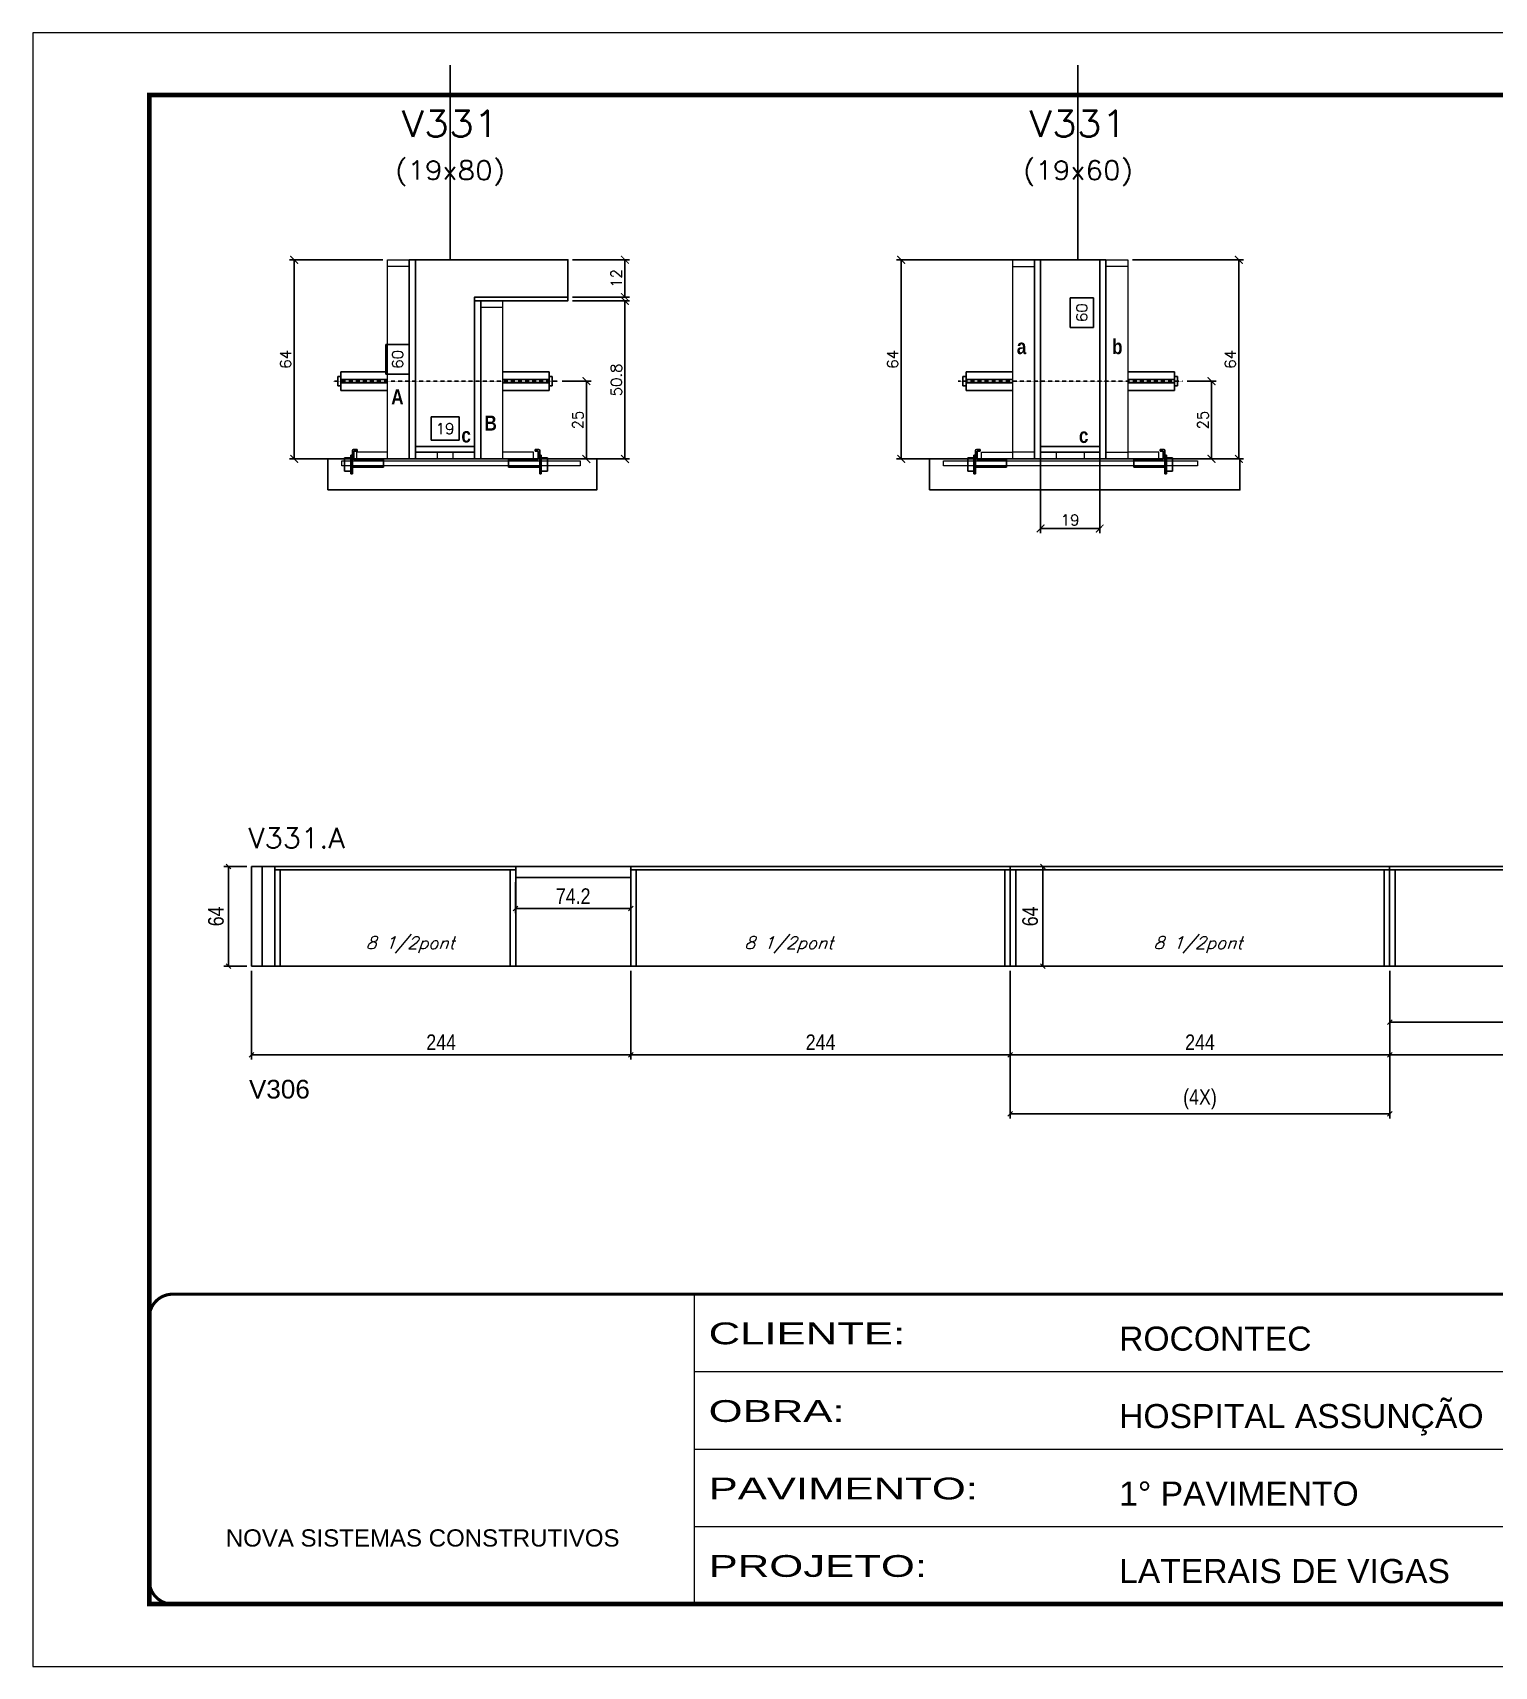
# Model space of a CAD drawing. Extents: x 137137 to 143418, y 10464 to 34486.
# Drawn here: x 141892 to 142832, y 19653 to 20703 of the extents above; entities that cross this region are included whole.
import ezdxf
from ezdxf.enums import TextEntityAlignment as Align

# ---------------------------------------------------------------- set-up
doc = ezdxf.new("R2010")
doc.units = 0
for name, pattern in [('CONTINUO', [0]), ('DASHED', [0.75, 0.5, -0.25]), ('HIDDEN', [0.375, 0.25, -0.125])]:
    doc.linetypes.add(name, pattern=pattern)
for name, color, linetype in [('5', 5, 'Continuous'), ('barrote', 251, 'Continuous'), ('COTA', 241, 'Continuous'), ('Cota Seção (2x)', 4, 'Continuous'), ('detalhes', 4, 'Continuous'), ('Painéis', 200, 'Continuous'), ('presilha', 1, 'Continuous'), ('SARR_2.2x7', 40, 'Continuous'), ('SARR_3.5x7', 81, 'Continuous'), ('TENSOR', 3, 'Continuous'), ('texto', 7, 'Continuous'), ('Texto de Titulo', 7, 'Continuous'), ('Texto Qtd Sarr', 242, 'Continuous')]:
    doc.layers.add(name, color=color, linetype=linetype)
for name, color, linetype, lineweight in [('CONCRETO', 251, 'Continuous', 25), ('Folhas', 255, 'Continuous', 9), ('Madeira', 126, 'Continuous', 18), ('SARRAFO DE PRESSAO', 251, 'DASHED', 9), ('SCO-___-LAJ', 2, 'Continuous', 0), ('Texto Seção', 7, 'Continuous', 15)]:
    doc.layers.add(name, color=color, linetype=linetype, lineweight=lineweight)
doc.styles.add('ARIAL', font='arial.ttf')
doc.styles.add('COTA TECNICA', font='techl___.ttf', dxfattribs={"height": 10})
doc.styles.add('REGUA-120', font='ROMANS.shx', dxfattribs={"height": 15})
doc.styles.add('Romans', font='romans.shx')
doc.styles.get("Standard").update_dxf_attribs({"font": 'arial.ttf'})
doc.styles.add('TECNICA', font='techb___.ttf', dxfattribs={"height": 10})
doc.styles.add('Tecnologia', font='')
doc.styles.get('Tecnologia').set_extended_font_data('Forgotten Futurist')
doc.dimstyles.new('Cota Seção (2x)', dxfattribs={"dimtxt": 7, "dimasz": 5, "dimexe": 3, "dimexo": 3, "dimgap": 2, "dimtad": 3, "dimdec": 1, "dimlfac": 0.5, "dimzin": 12, "dimdsep": 46, "dimtxsty": 'Romans', "dimblk": 'ARCHTICK', "dimcen": 0, "dimclrd": 4, "dimclre": 4, "dimclrt": 1, "dimadec": 1, "dimazin": 3, "dimtfac": 1, "dimtdec": 1, "dimtmove": 0, "dimatfit": 3, "dimldrblk": 'OBLIQUE', "dimfxl": 1, "dimtolj": 1, "dimtzin": 12, "dimarcsym": 0})
doc.dimstyles.new('Cota Seção interna', dxfattribs={"dimtxt": 7, "dimasz": 6, "dimexe": 0.18, "dimexo": 2, "dimgap": -4, "dimtad": 3, "dimdec": 1, "dimlfac": 0.5, "dimzin": 12, "dimdsep": 46, "dimtxsty": 'Romans', "dimblk": 'ARCHTICK', "dimcen": 0.09, "dimse1": 1, "dimse2": 1, "dimsd1": 1, "dimsd2": 1, "dimclrd": 180, "dimclre": 5, "dimclrt": 1, "dimadec": 0, "dimazin": 3, "dimtfac": 1, "dimtdec": 1, "dimtofl": 0, "dimtmove": 0, "dimatfit": 3, "dimldrblk": 'ARCHTICK', "dimfxl": 1, "dimtolj": 1, "dimtzin": 0, "dimarcsym": 0})
doc.dimstyles.new('PAINEL', dxfattribs={"dimtxt": 10, "dimasz": 3, "dimexe": 3, "dimexo": 3, "dimgap": 3, "dimtad": 1, "dimdec": 1, "dimzin": 12, "dimdsep": 46, "dimtxsty": 'COTA TECNICA', "dimblk1": 'OBLIQUE', "dimblk2": 'OBLIQUE', "dimsah": 1, "dimcen": 0.9, "dimclrd": 4, "dimclre": 4, "dimclrt": 240, "dimadec": 1, "dimazin": 3, "dimtfac": 1, "dimtdec": 1, "dimtmove": 0, "dimatfit": 3, "dimfxl": 1, "dimtolj": 1, "dimtzin": 12, "dimarcsym": 0})

# ---------------------------------------------------------------- blocks, each defined once
blk = doc.blocks.new('9999999999')
at = {"color": 30, "linetype": 'CONTINUO'}
for p, q in [((98564.6, 34230.2), (98564.6, 34429.4)), ((98564.6, 34379.6), (99584, 34379.6)), ((98564.6, 34329.8), (99488, 34329.8)), ((98564.6, 34280), (99488, 34280))]:
    blk.add_line(p, q, dxfattribs=at)
at = {"color": 30, "linetype": 'CONTINUO', "const_width": 2}
blk.add_lwpolyline([(99584, 34230.2), (99584, 34414.4, 0.414214), (99569, 34429.4), (98229, 34429.4, 0.414214), (98214, 34414.4), (98214, 34245.2, 0.414214), (98229, 34230.2), (99584, 34230.2)], format="xyb", dxfattribs=at)
at = {"layer": 'Folhas'}
blk.add_lwpolyline([(98139, 34190.2), (99624, 34190.2), (99624, 35240.2), (98139, 35240.2)], close=True, dxfattribs=at)
at = {"layer": 'Folhas', "color": 30, "const_width": 3}
blk.add_lwpolyline([(98214, 34230.2), (99584, 34230.2), (99584, 35200.2), (98214, 35200.2)], close=True, dxfattribs=at)
at = {"color": 7, "linetype": 'Continuous', "ltscale": 5, "style": 'ARIAL'}
for s, height, p in [('ROCONTEC', 15.48, (98837.7, 34393.1)), ('HOSPITAL ASSUNÇÃO', 15.483, (98837.7, 34343.3)), ('1° PAVIMENTO', 15.483, (98837.7, 34293.5)), ('NOVA SISTEMAS CONSTRUTIVOS', 11.059, (98263.2, 34267.2)), ('LATERAIS DE VIGAS', 15.483, (98837.7, 34243.7))]:
    blk.add_text(s, height=height, dxfattribs=at).set_placement(p)
at = {"layer": 'Folhas', "color": 7, "style": 'Tecnologia', "width": 1.5}
for s, p in [('CLIENTE:', (98573.7, 34397.2)), ('OBRA:', (98573.7, 34347.3)), ('PAVIMENTO:', (98573.7, 34297.5)), ('PROJETO:', (98573.7, 34247.7))]:
    blk.add_text(s, height=14, dxfattribs=at).set_placement(p)
blk = doc.blocks.new('_Oblique')
at = {"color": 0, "linetype": 'ByBlock', "lineweight": -2}
blk.add_line((-0.5, -0.5), (0.5, 0.5), dxfattribs=at)
blk = doc.blocks.new('*D1481')
at = {"layer": 'COTA', "color": 4, "lineweight": -2, "ltscale": 25, "transparency": 16777216}
for p, q in [((142521, 20099.9), (142521, 20042.9)), ((142765, 20099.9), (142765, 20042.9)), ((142521, 20045.9), (142765, 20045.9))]:
    blk.add_line(p, q, dxfattribs=at)
at = {"layer": 'Defpoints', "color": 0, "ltscale": 25, "transparency": 16777216}
for p in [(142521, 20102.9), (142765, 20102.9), (142765, 20045.9)]:
    blk.add_point(p, dxfattribs=at)
at = {"layer": 'COTA', "color": 4, "lineweight": -2, "ltscale": 25, "transparency": 16777216, "xscale": 3, "yscale": 3, "zscale": 3, "rotation": 180}
blk.add_blockref('_Oblique', (142521, 20045.9), dxfattribs=at)
at = {"layer": 'COTA', "color": 4, "lineweight": -2, "ltscale": 25, "transparency": 16777216, "xscale": 3, "yscale": 3, "zscale": 3}
blk.add_blockref('_Oblique', (142765, 20045.9), dxfattribs=at)
at = {"layer": 'COTA', "color": 240, "ltscale": 25, "transparency": 16777216, "insert": (142643, 20054), "char_height": 10, "attachment_point": 5, "style": 'COTA TECNICA'}
blk.add_mtext('\\A1;244', dxfattribs=at)
blk = doc.blocks.new('*D1482')
at = {"layer": 'COTA', "color": 4, "lineweight": -2, "ltscale": 25, "transparency": 16777216}
for p, q in [((142521, 20099.9), (142521, 20005)), ((142765, 20099.9), (142765, 20005)), ((142521, 20008), (142765, 20008))]:
    blk.add_line(p, q, dxfattribs=at)
at = {"layer": 'Defpoints', "color": 0, "ltscale": 25, "transparency": 16777216}
for p in [(142521, 20102.9), (142765, 20102.9), (142765, 20008)]:
    blk.add_point(p, dxfattribs=at)
at = {"layer": 'COTA', "color": 4, "lineweight": -2, "ltscale": 25, "transparency": 16777216, "xscale": 3, "yscale": 3, "zscale": 3, "rotation": 180}
blk.add_blockref('_Oblique', (142521, 20008), dxfattribs=at)
at = {"layer": 'COTA', "color": 4, "lineweight": -2, "ltscale": 25, "transparency": 16777216, "xscale": 3, "yscale": 3, "zscale": 3}
blk.add_blockref('_Oblique', (142765, 20008), dxfattribs=at)
at = {"layer": 'COTA', "color": 240, "ltscale": 25, "transparency": 16777216, "insert": (142643, 20017.3), "char_height": 10, "attachment_point": 5, "style": 'COTA TECNICA'}
blk.add_mtext('\\A1;(4X)', dxfattribs=at)
blk = doc.blocks.new('*D1483')
at = {"layer": 'COTA', "color": 4, "lineweight": -2, "ltscale": 25, "transparency": 16777216}
for p, q in [((142033, 20099.9), (142033, 20042.9)), ((142277, 20099.9), (142277, 20042.9)), ((142033, 20045.9), (142277, 20045.9))]:
    blk.add_line(p, q, dxfattribs=at)
at = {"layer": 'Defpoints', "color": 0, "ltscale": 25, "transparency": 16777216}
for p in [(142033, 20102.9), (142277, 20102.9), (142277, 20045.9)]:
    blk.add_point(p, dxfattribs=at)
at = {"layer": 'COTA', "color": 4, "lineweight": -2, "ltscale": 25, "transparency": 16777216, "xscale": 3, "yscale": 3, "zscale": 3, "rotation": 180}
blk.add_blockref('_Oblique', (142033, 20045.9), dxfattribs=at)
at = {"layer": 'COTA', "color": 4, "lineweight": -2, "ltscale": 25, "transparency": 16777216, "xscale": 3, "yscale": 3, "zscale": 3}
blk.add_blockref('_Oblique', (142277, 20045.9), dxfattribs=at)
at = {"layer": 'COTA', "color": 240, "ltscale": 25, "transparency": 16777216, "insert": (142155, 20054), "char_height": 10, "attachment_point": 5, "style": 'COTA TECNICA'}
blk.add_mtext('\\A1;244', dxfattribs=at)
blk = doc.blocks.new('*D1484')
at = {"layer": 'COTA', "color": 4, "lineweight": -2, "ltscale": 25, "transparency": 16777216}
for p, q in [((142277, 20099.9), (142277, 20042.9)), ((142521, 20099.9), (142521, 20042.9)), ((142277, 20045.9), (142521, 20045.9))]:
    blk.add_line(p, q, dxfattribs=at)
at = {"layer": 'Defpoints', "color": 0, "ltscale": 25, "transparency": 16777216}
for p in [(142277, 20102.9), (142521, 20102.9), (142521, 20045.9)]:
    blk.add_point(p, dxfattribs=at)
at = {"layer": 'COTA', "color": 4, "lineweight": -2, "ltscale": 25, "transparency": 16777216, "xscale": 3, "yscale": 3, "zscale": 3, "rotation": 180}
blk.add_blockref('_Oblique', (142277, 20045.9), dxfattribs=at)
at = {"layer": 'COTA', "color": 4, "lineweight": -2, "ltscale": 25, "transparency": 16777216, "xscale": 3, "yscale": 3, "zscale": 3}
blk.add_blockref('_Oblique', (142521, 20045.9), dxfattribs=at)
at = {"layer": 'COTA', "color": 240, "ltscale": 25, "transparency": 16777216, "insert": (142399, 20054), "char_height": 10, "attachment_point": 5, "style": 'COTA TECNICA'}
blk.add_mtext('\\A1;244', dxfattribs=at)
blk = doc.blocks.new('*D1485')
at = {"layer": 'COTA', "color": 4, "lineweight": -2, "ltscale": 25, "transparency": 16777216}
for p, q in [((142765, 20099.9), (142765, 20042.9)), ((143004, 20099.9), (143004, 20042.9)), ((142765, 20045.9), (143004, 20045.9))]:
    blk.add_line(p, q, dxfattribs=at)
at = {"layer": 'Defpoints', "color": 0, "ltscale": 25, "transparency": 16777216}
for p in [(142765, 20102.9), (143004, 20102.9), (143004, 20045.9)]:
    blk.add_point(p, dxfattribs=at)
at = {"layer": 'COTA', "color": 4, "lineweight": -2, "ltscale": 25, "transparency": 16777216, "xscale": 3, "yscale": 3, "zscale": 3, "rotation": 180}
blk.add_blockref('_Oblique', (142765, 20045.9), dxfattribs=at)
at = {"layer": 'COTA', "color": 4, "lineweight": -2, "ltscale": 25, "transparency": 16777216, "xscale": 3, "yscale": 3, "zscale": 3}
blk.add_blockref('_Oblique', (143004, 20045.9), dxfattribs=at)
at = {"layer": 'COTA', "color": 240, "ltscale": 25, "transparency": 16777216, "insert": (142884.5, 20054.1), "char_height": 10, "attachment_point": 5, "style": 'COTA TECNICA'}
blk.add_mtext('\\A1;239', dxfattribs=at)
blk = doc.blocks.new('*D1487')
at = {"layer": 'COTA', "color": 4, "lineweight": -2, "ltscale": 25, "transparency": 16777216}
for p, q in [((142765, 20099.9), (142765, 20063.8)), ((143004, 20099.9), (143004, 20063.8)), ((143004, 20066.8), (142765, 20066.8))]:
    blk.add_line(p, q, dxfattribs=at)
at = {"layer": 'Defpoints', "color": 0, "ltscale": 25, "transparency": 16777216}
for p in [(142765, 20102.9), (143004, 20102.9), (142765, 20066.8)]:
    blk.add_point(p, dxfattribs=at)
at = {"layer": 'COTA', "color": 4, "lineweight": -2, "ltscale": 25, "transparency": 16777216, "xscale": 3, "yscale": 3, "zscale": 3, "rotation": 180}
blk.add_blockref('_Oblique', (142765, 20066.8), dxfattribs=at)
at = {"layer": 'COTA', "color": 4, "lineweight": -2, "ltscale": 25, "transparency": 16777216, "xscale": 3, "yscale": 3, "zscale": 3}
blk.add_blockref('_Oblique', (143004, 20066.8), dxfattribs=at)
at = {"layer": 'COTA', "color": 240, "ltscale": 25, "transparency": 16777216, "insert": (142884.5, 20075), "char_height": 10, "attachment_point": 5, "style": 'COTA TECNICA'}
blk.add_mtext('\\A1;239', dxfattribs=at)
blk = doc.blocks.new('*D1489')
at = {"layer": 'COTA', "color": 4, "lineweight": -2, "ltscale": 25, "transparency": 16777216}
for p, q in [((142202.8, 20156.9), (142202.8, 20136.9)), ((142277, 20156.9), (142277, 20136.9)), ((142277, 20139.9), (142202.8, 20139.9))]:
    blk.add_line(p, q, dxfattribs=at)
at = {"layer": 'Defpoints', "color": 0, "ltscale": 25, "transparency": 16777216}
for p in [(142202.8, 20159.9), (142277, 20159.9), (142202.8, 20139.9)]:
    blk.add_point(p, dxfattribs=at)
at = {"layer": 'COTA', "color": 4, "lineweight": -2, "ltscale": 25, "transparency": 16777216, "xscale": 3, "yscale": 3, "zscale": 3, "rotation": 180}
blk.add_blockref('_Oblique', (142202.8, 20139.9), dxfattribs=at)
at = {"layer": 'COTA', "color": 4, "lineweight": -2, "ltscale": 25, "transparency": 16777216, "xscale": 3, "yscale": 3, "zscale": 3}
blk.add_blockref('_Oblique', (142277, 20139.9), dxfattribs=at)
at = {"layer": 'COTA', "color": 240, "ltscale": 25, "transparency": 16777216, "insert": (142239.9, 20147.9), "char_height": 10, "attachment_point": 5, "style": 'COTA TECNICA'}
blk.add_mtext('\\A1;74.2', dxfattribs=at)
blk = doc.blocks.new('*D1492')
at = {"layer": 'COTA', "color": 4, "lineweight": -2, "ltscale": 25, "transparency": 16777216}
for p, q in [((142524, 20166.9), (142544.9, 20166.9)), ((142541.9, 20166.9), (142541.9, 20102.9)), ((142524, 20102.9), (142544.9, 20102.9))]:
    blk.add_line(p, q, dxfattribs=at)
at = {"layer": 'Defpoints', "color": 0, "ltscale": 25, "transparency": 16777216}
for p in [(142521, 20166.9), (142521, 20102.9), (142541.9, 20102.9)]:
    blk.add_point(p, dxfattribs=at)
at = {"layer": 'COTA', "color": 4, "lineweight": -2, "ltscale": 25, "transparency": 16777216, "xscale": 3, "yscale": 3, "zscale": 3}
for p, rotation in [((142541.9, 20166.9), 90), ((142541.9, 20102.9), 270)]:
    blk.add_blockref('_Oblique', p, dxfattribs=dict(at, rotation=rotation))
at = {"layer": 'COTA', "color": 240, "ltscale": 25, "transparency": 16777216, "insert": (142533.8, 20134.9), "char_height": 10, "attachment_point": 5, "rotation": 90, "style": 'COTA TECNICA'}
blk.add_mtext('\\A1;64', dxfattribs=at)
blk = doc.blocks.new('titulo1')
at = {"layer": 'Defpoints', "color": 252, "linetype": 'HIDDEN', "ltscale": 2}
blk.add_line((0, 0), (0, 125), dxfattribs=at)
at = {"layer": 'Defpoints', "style": 'Romans', "oblique": 15}
blk.add_attdef('FOLHA', text='', height=10, dxfattribs=at).set_placement((0, 15.6), align=Align.MIDDLE_CENTER)
at = {"layer": 'Texto Qtd Sarr', "color": 3, "style": 'Romans', "oblique": 15}
for tag, height, p in [('TITULO', 17, (0, 71.4)), ('SEÇÃO', 12, (0, 41.5))]:
    blk.add_attdef(tag, text='', height=height, dxfattribs=at).set_placement(p, align=Align.MIDDLE_CENTER)
blk = doc.blocks.new('_ArchTick')
at = {"color": 0, "linetype": 'ByBlock', "const_width": 0.15}
blk.add_lwpolyline([(-0.5, -0.5), (0.5, 0.5)], dxfattribs=at)
blk = doc.blocks.new('*D1464')
at = {"layer": 'COTA', "color": 4, "lineweight": -2, "transparency": 16777216}
for p, q in [((142239.5, 20530.5), (142276.2, 20530.5)), ((142273.2, 20428.9), (142273.2, 20530.5)), ((142221.9, 20428.9), (142276.2, 20428.9))]:
    blk.add_line(p, q, dxfattribs=at)
at = {"layer": 'Defpoints', "color": 0, "transparency": 16777216}
for p in [(142236.5, 20530.5), (142273.2, 20530.5), (142218.9, 20428.9)]:
    blk.add_point(p, dxfattribs=at)
at = {"layer": 'COTA', "color": 4, "lineweight": -2, "transparency": 16777216, "xscale": 5, "yscale": 5, "zscale": 5}
for p, rotation in [((142273.2, 20530.5), 90), ((142273.2, 20428.9), 270)]:
    blk.add_blockref('_ArchTick', p, dxfattribs=dict(at, rotation=rotation))
at = {"layer": 'COTA', "color": 1, "transparency": 16777216, "insert": (142267.7, 20479.7), "char_height": 7, "attachment_point": 5, "rotation": 90, "style": 'Romans'}
blk.add_mtext('\\A1;50.8', dxfattribs=at)
blk = doc.blocks.new('*D1465')
at = {"layer": 'COTA', "color": 4, "lineweight": -2, "transparency": 16777216}
for p, q in [((142239.5, 20556.9), (142276.2, 20556.9)), ((142273.2, 20532.9), (142273.2, 20556.9)), ((142239.5, 20532.9), (142276.2, 20532.9))]:
    blk.add_line(p, q, dxfattribs=at)
at = {"layer": 'Defpoints', "color": 0, "transparency": 16777216}
for p in [(142236.5, 20556.9), (142273.2, 20556.9), (142236.5, 20532.9)]:
    blk.add_point(p, dxfattribs=at)
at = {"layer": 'COTA', "color": 4, "lineweight": -2, "transparency": 16777216, "xscale": 5, "yscale": 5, "zscale": 5}
for p, rotation in [((142273.2, 20556.9), 90), ((142273.2, 20532.9), 270)]:
    blk.add_blockref('_ArchTick', p, dxfattribs=dict(at, rotation=rotation))
at = {"layer": 'COTA', "color": 1, "transparency": 16777216, "insert": (142267.7, 20544.9), "char_height": 7, "attachment_point": 5, "rotation": 90, "style": 'Romans'}
blk.add_mtext('\\A1;12', dxfattribs=at)
blk = doc.blocks.new('*D1466')
at = {"layer": 'Cota Seção (2x)', "color": 180, "lineweight": -2, "transparency": 16777216}
for p, q in [((142134.5, 20502.4), (142119.5, 20502.4)), ((142119.5, 20502.4), (142119.5, 20483.4)), ((142134.5, 20483.4), (142134.5, 20502.4)), ((142119.5, 20483.4), (142134.5, 20483.4))]:
    blk.add_line(p, q, dxfattribs=at)
at = {"layer": 'Defpoints', "color": 0, "transparency": 16777216}
for p in [(142138.5, 20556.9), (142176.5, 20556.9), (142176.5, 20436.9)]:
    blk.add_point(p, dxfattribs=at)
at = {"layer": 'Cota Seção (2x)', "color": 1, "transparency": 16777216, "insert": (142127, 20492.9), "char_height": 7, "attachment_point": 5, "rotation": 90, "style": 'Romans'}
blk.add_mtext('\\A1;60', dxfattribs=at)
blk = doc.blocks.new('PRESILHA METÁLICA 1')
at = {"layer": 'presilha'}
for p, q in [((7.5, 10.6), (7.5, 19.9)), ((12, 21), (8.6, 21)), ((9, 11.6), (9, 18.9)), ((12, 19.5), (9.6, 19.5)), ((12, 21), (12, 19.5)), ((0, 13), (6, 13)), ((0, 13), (0, 0)), ((6, 0), (0, 0)), ((6, 15.5), (7.5, 15.5)), ((6, -2.5), (6, 15.5)), ((6, 13), (6, 0)), ((7.5, 15.5), (7.5, -2.5)), ((37.5, 4.1), (7.5, 4.1)), ((37.5, 11), (9.6, 11)), ((37.5, 11), (37.5, 4.1)), ((7.5, -2.5), (6, -2.5))]:
    blk.add_line(p, q, dxfattribs=at)
for centre, radius, start, end in [((8.6, 19.9), 1.14, 90, 180), ((9.6, 18.9), 0.57, 90, 180), ((9.6, 11.6), 0.57, 180, 270)]:
    blk.add_arc(centre, radius, start, end, dxfattribs=at)
blk = doc.blocks.new('*D1467')
at = {"layer": 'Cota Seção (2x)', "color": 180, "lineweight": -2, "transparency": 16777216}
for p, q in [((142166.5, 20455.9), (142148.5, 20455.9)), ((142148.5, 20455.9), (142148.5, 20440.9)), ((142166.5, 20440.9), (142166.5, 20455.9)), ((142148.5, 20440.9), (142166.5, 20440.9))]:
    blk.add_line(p, q, dxfattribs=at)
at = {"layer": 'Defpoints', "color": 0, "transparency": 16777216}
for p in [(142176.5, 20436.9), (142138.5, 20428.9), (142176.5, 20428.9)]:
    blk.add_point(p, dxfattribs=at)
at = {"layer": 'Cota Seção (2x)', "color": 1, "transparency": 16777216, "insert": (142157.5, 20448.4), "char_height": 7, "attachment_point": 5, "style": 'Romans'}
blk.add_mtext('\\A1;19', dxfattribs=at)
blk = doc.blocks.new('*D1468')
at = {"layer": 'COTA', "color": 4, "lineweight": -2, "transparency": 16777216}
for p, q in [((142117.5, 20556.9), (142057.5, 20556.9)), ((142060.5, 20556.9), (142060.5, 20428.9)), ((142117.5, 20428.9), (142057.5, 20428.9))]:
    blk.add_line(p, q, dxfattribs=at)
at = {"layer": 'Defpoints', "color": 0, "transparency": 16777216}
for p in [(142120.5, 20556.9), (142060.5, 20428.9), (142120.5, 20428.9)]:
    blk.add_point(p, dxfattribs=at)
at = {"layer": 'COTA', "color": 4, "lineweight": -2, "transparency": 16777216, "xscale": 5, "yscale": 5, "zscale": 5}
for p, rotation in [((142060.5, 20556.9), 90), ((142060.5, 20428.9), 270)]:
    blk.add_blockref('_ArchTick', p, dxfattribs=dict(at, rotation=rotation))
at = {"layer": 'COTA', "color": 1, "transparency": 16777216, "insert": (142055, 20492.9), "char_height": 7, "attachment_point": 5, "rotation": 90, "style": 'Romans'}
blk.add_mtext('\\A1;64', dxfattribs=at)
blk = doc.blocks.new('*D1469')
at = {"layer": 'COTA', "color": 4, "lineweight": -2, "transparency": 16777216}
for p, q in [((142232.8, 20478.9), (142251.4, 20478.9)), ((142248.4, 20478.9), (142248.4, 20428.9)), ((142232.8, 20428.9), (142251.4, 20428.9))]:
    blk.add_line(p, q, dxfattribs=at)
at = {"layer": 'Defpoints', "color": 0, "transparency": 16777216}
for p in [(142229.8, 20478.9), (142229.8, 20428.9), (142248.4, 20428.9)]:
    blk.add_point(p, dxfattribs=at)
at = {"layer": 'COTA', "color": 4, "lineweight": -2, "transparency": 16777216, "xscale": 5, "yscale": 5, "zscale": 5}
for p, rotation in [((142248.4, 20478.9), 90), ((142248.4, 20428.9), 270)]:
    blk.add_blockref('_ArchTick', p, dxfattribs=dict(at, rotation=rotation))
at = {"layer": 'COTA', "color": 1, "transparency": 16777216, "insert": (142242.9, 20453.9), "char_height": 7, "attachment_point": 5, "rotation": 90, "style": 'Romans'}
blk.add_mtext('\\A1;25', dxfattribs=at)
blk = doc.blocks.new('*D1470')
at = {"layer": 'COTA', "color": 4, "lineweight": -2, "transparency": 16777216}
for p, q in [((142537.5, 20556.9), (142447.9, 20556.9)), ((142450.9, 20428.9), (142450.9, 20556.9)), ((142499.5, 20428.9), (142447.9, 20428.9))]:
    blk.add_line(p, q, dxfattribs=at)
at = {"layer": 'Defpoints', "color": 0, "transparency": 16777216}
for p in [(142450.9, 20556.9), (142540.5, 20556.9), (142502.5, 20428.9)]:
    blk.add_point(p, dxfattribs=at)
at = {"layer": 'COTA', "color": 4, "lineweight": -2, "transparency": 16777216, "xscale": 5, "yscale": 5, "zscale": 5}
for p, rotation in [((142450.9, 20556.9), 90), ((142450.9, 20428.9), 270)]:
    blk.add_blockref('_ArchTick', p, dxfattribs=dict(at, rotation=rotation))
at = {"layer": 'COTA', "color": 1, "transparency": 16777216, "insert": (142445.4, 20492.9), "char_height": 7, "attachment_point": 5, "rotation": 90, "style": 'Romans'}
blk.add_mtext('\\A1;64', dxfattribs=at)
blk = doc.blocks.new('*D1471')
at = {"layer": 'COTA', "color": 4, "lineweight": -2, "transparency": 16777216}
for p, q in [((142599.5, 20556.9), (142671, 20556.9)), ((142668, 20428.9), (142668, 20556.9)), ((142619.5, 20428.9), (142671, 20428.9))]:
    blk.add_line(p, q, dxfattribs=at)
at = {"layer": 'Defpoints', "color": 0, "transparency": 16777216}
for p in [(142596.5, 20556.9), (142668, 20556.9), (142616.5, 20428.9)]:
    blk.add_point(p, dxfattribs=at)
at = {"layer": 'COTA', "color": 4, "lineweight": -2, "transparency": 16777216, "xscale": 5, "yscale": 5, "zscale": 5}
for p, rotation in [((142668, 20556.9), 90), ((142668, 20428.9), 270)]:
    blk.add_blockref('_ArchTick', p, dxfattribs=dict(at, rotation=rotation))
at = {"layer": 'COTA', "color": 1, "transparency": 16777216, "insert": (142662.5, 20492.9), "char_height": 7, "attachment_point": 5, "rotation": 90, "style": 'Romans'}
blk.add_mtext('\\A1;64', dxfattribs=at)
blk = doc.blocks.new('*D1472')
at = {"layer": 'Cota Seção (2x)', "color": 180, "lineweight": -2, "transparency": 16777216}
for p, q in [((142574.5, 20532.4), (142559.5, 20532.4)), ((142559.5, 20532.4), (142559.5, 20513.4)), ((142574.5, 20513.4), (142574.5, 20532.4)), ((142559.5, 20513.4), (142574.5, 20513.4))]:
    blk.add_line(p, q, dxfattribs=at)
at = {"layer": 'Defpoints', "color": 0, "transparency": 16777216}
for p in [(142578.5, 20556.9), (142578.5, 20556.9), (142578.5, 20436.9)]:
    blk.add_point(p, dxfattribs=at)
at = {"layer": 'Cota Seção (2x)', "color": 1, "transparency": 16777216, "insert": (142567, 20522.9), "char_height": 7, "attachment_point": 5, "rotation": 90, "style": 'Romans'}
blk.add_mtext('\\A1;60', dxfattribs=at)
blk = doc.blocks.new('*D1473')
at = {"layer": 'COTA', "color": 4, "lineweight": -2, "transparency": 16777216}
for p, q in [((142540.5, 20430.3), (142540.5, 20381.2)), ((142578.5, 20430.3), (142578.5, 20381.2)), ((142540.5, 20384.2), (142578.5, 20384.2))]:
    blk.add_line(p, q, dxfattribs=at)
at = {"layer": 'Defpoints', "color": 0, "transparency": 16777216}
for p in [(142540.5, 20433.3), (142578.5, 20433.3), (142578.5, 20384.2)]:
    blk.add_point(p, dxfattribs=at)
at = {"layer": 'COTA', "color": 4, "lineweight": -2, "transparency": 16777216, "xscale": 5, "yscale": 5, "zscale": 5, "rotation": 180}
blk.add_blockref('_ArchTick', (142540.5, 20384.2), dxfattribs=at)
at = {"layer": 'COTA', "color": 4, "lineweight": -2, "transparency": 16777216, "xscale": 5, "yscale": 5, "zscale": 5}
blk.add_blockref('_ArchTick', (142578.5, 20384.2), dxfattribs=at)
at = {"layer": 'COTA', "color": 1, "transparency": 16777216, "insert": (142559.5, 20389.7), "char_height": 7, "attachment_point": 5, "style": 'Romans'}
blk.add_mtext('\\A1;19', dxfattribs=at)
blk = doc.blocks.new('*D1480')
at = {"layer": 'COTA', "color": 4, "lineweight": -2, "transparency": 16777216}
for p, q in [((142634.8, 20478.9), (142653.4, 20478.9)), ((142650.4, 20478.9), (142650.4, 20428.9)), ((142634.8, 20428.9), (142653.4, 20428.9))]:
    blk.add_line(p, q, dxfattribs=at)
at = {"layer": 'Defpoints', "color": 0, "transparency": 16777216}
for p in [(142631.8, 20478.9), (142631.8, 20428.9), (142650.4, 20428.9)]:
    blk.add_point(p, dxfattribs=at)
at = {"layer": 'COTA', "color": 4, "lineweight": -2, "transparency": 16777216, "xscale": 5, "yscale": 5, "zscale": 5}
for p, rotation in [((142650.4, 20478.9), 90), ((142650.4, 20428.9), 270)]:
    blk.add_blockref('_ArchTick', p, dxfattribs=dict(at, rotation=rotation))
at = {"layer": 'COTA', "color": 1, "transparency": 16777216, "insert": (142644.9, 20453.9), "char_height": 7, "attachment_point": 5, "rotation": 90, "style": 'Romans'}
blk.add_mtext('\\A1;25', dxfattribs=at)
blk = doc.blocks.new('*D2043')
at = {"layer": 'COTA', "color": 4, "lineweight": -2, "ltscale": 25, "transparency": 16777216}
for p, q in [((142030, 20166.9), (142015.3, 20166.9)), ((142018.3, 20166.9), (142018.3, 20102.9)), ((142030, 20102.9), (142015.3, 20102.9))]:
    blk.add_line(p, q, dxfattribs=at)
at = {"layer": 'Defpoints', "color": 0, "ltscale": 25, "transparency": 16777216}
for p in [(142033, 20166.9), (142018.3, 20102.9), (142033, 20102.9)]:
    blk.add_point(p, dxfattribs=at)
at = {"layer": 'COTA', "color": 4, "lineweight": -2, "ltscale": 25, "transparency": 16777216, "xscale": 3, "yscale": 3, "zscale": 3}
for p, rotation in [((142018.3, 20166.9), 90), ((142018.3, 20102.9), 270)]:
    blk.add_blockref('_Oblique', p, dxfattribs=dict(at, rotation=rotation))
at = {"layer": 'COTA', "color": 240, "ltscale": 25, "transparency": 16777216, "insert": (142010.2, 20134.9), "char_height": 10, "attachment_point": 5, "rotation": 90, "style": 'COTA TECNICA'}
blk.add_mtext('\\A1;64', dxfattribs=at)

msp = doc.modelspace()

# ---------------------------------------------------------------- linework, layer by layer
at = {"ltscale": 3}
for p, q in [((142088.49, 20481.91), (142088.49, 20475.91)), ((142090.49, 20481.91), (142088.49, 20481.91)), ((142090.49, 20475.91), (142088.49, 20475.91)), ((142090.49, 20484.91), (142090.49, 20472.91)), ((142090.49, 20484.91), (142120.49, 20484.91)), ((142120.49, 20479.91), (142090.49, 20479.91)), ((142120.49, 20477.91), (142090.49, 20477.91)), ((142224.49, 20484.91), (142194.49, 20484.91)), ((142194.49, 20479.91), (142224.49, 20479.91)), ((142194.49, 20477.91), (142224.49, 20477.91)), ((142224.49, 20484.91), (142224.49, 20472.91)), ((142226.49, 20481.91), (142224.49, 20481.91)), ((142224.49, 20475.91), (142226.49, 20475.91)), ((142226.49, 20481.91), (142226.49, 20475.91)), ((142490.53, 20481.91), (142490.53, 20475.91)), ((142492.53, 20481.91), (142490.53, 20481.91)), ((142492.53, 20475.91), (142490.53, 20475.91)), ((142492.53, 20484.91), (142492.53, 20472.91)), ((142492.53, 20484.91), (142522.53, 20484.91)), ((142522.53, 20479.91), (142492.53, 20479.91)), ((142522.53, 20477.91), (142492.53, 20477.91)), ((142626.53, 20484.91), (142596.53, 20484.91)), ((142596.53, 20479.91), (142626.53, 20479.91)), ((142596.53, 20477.91), (142626.53, 20477.91)), ((142626.53, 20484.91), (142626.53, 20472.91)), ((142628.53, 20481.91), (142626.53, 20481.91)), ((142626.53, 20475.91), (142628.53, 20475.91)), ((142628.53, 20481.91), (142628.53, 20475.91)), ((142090.49, 20472.91), (142120.49, 20472.91)), ((142224.49, 20472.91), (142194.49, 20472.91)), ((142492.53, 20472.91), (142522.53, 20472.91)), ((142626.53, 20472.91), (142596.53, 20472.91))]:
    msp.add_line(p, q, dxfattribs=at)
at = {"layer": 'barrote'}
for points in [[(142082.13, 20408.94), (142255.1, 20408.94), (142255.1, 20428.94), (142082.13, 20428.94)], [(142469.07, 20408.94), (142668.66, 20408.94), (142668.66, 20428.94), (142469.07, 20428.94)]]:
    msp.add_lwpolyline(points, close=True, dxfattribs=at)
at = {"layer": 'CONCRETO'}
for points in [[(142176.49, 20532.94), (142236.49, 20532.94), (142236.49, 20556.94), (142176.49, 20556.94), (142176.49, 20556.94), (142138.49, 20556.94), (142138.49, 20433.34), (142138.5, 20433.34), (142138.5, 20436.94), (142176.49, 20436.94)], [(142540.53, 20556.94), (142540.53, 20556.94), (142540.53, 20556.94), (142540.53, 20556.94), (142578.53, 20556.94), (142578.53, 20556.94), (142578.53, 20556.94), (142578.53, 20436.94), (142540.53, 20436.94), (142540.53, 20556.94)]]:
    msp.add_lwpolyline(points, close=True, dxfattribs=at)
at = {"layer": 'Madeira'}
for points in [[(142120.49, 20552.54), (142120.49, 20556.94), (142134.49, 20556.94), (142134.49, 20552.54)], [(142120.49, 20556.94), (142134.49, 20556.94), (142134.49, 20428.94), (142120.49, 20428.94)], [(142536.53, 20552.54), (142536.53, 20556.94), (142522.53, 20556.94), (142522.53, 20552.54)], [(142536.53, 20556.94), (142522.53, 20556.94), (142522.53, 20428.94), (142536.53, 20428.94)], [(142582.52, 20552.54), (142582.52, 20556.94), (142596.52, 20556.94), (142596.52, 20552.54)], [(142582.52, 20556.94), (142596.52, 20556.94), (142596.53, 20428.94), (142582.53, 20428.94)], [(142180.49, 20526.14), (142180.49, 20530.54), (142194.49, 20530.54), (142194.49, 20526.14)], [(142180.49, 20530.54), (142194.49, 20530.54), (142194.49, 20428.94), (142180.49, 20428.94)], [(142120.49, 20428.94), (142120.49, 20433.34), (142100.49, 20433.34), (142100.49, 20428.94)], [(142138.5, 20428.94), (142138.5, 20433.34), (142152.5, 20433.34), (142152.5, 20428.94)], [(142176.49, 20428.94), (142176.49, 20433.34), (142162.49, 20433.34), (142162.49, 20428.94)], [(142214.49, 20428.94), (142214.49, 20433.34), (142194.49, 20433.34), (142194.49, 20428.94)], [(142502.53, 20428.94), (142502.53, 20433.34), (142522.53, 20433.34), (142522.53, 20428.94)], [(142536.53, 20428.94), (142536.53, 20433.34), (142522.53, 20433.34), (142522.53, 20428.94)], [(142540.53, 20428.94), (142540.53, 20433.34), (142550.53, 20433.34), (142550.53, 20428.94)], [(142578.53, 20428.94), (142578.53, 20433.34), (142568.53, 20433.34), (142568.53, 20428.94)], [(142582.53, 20428.94), (142582.53, 20433.34), (142596.53, 20433.34), (142596.53, 20428.94)], [(142616.53, 20428.94), (142616.53, 20433.34), (142596.53, 20433.34), (142596.53, 20428.94)]]:
    msp.add_lwpolyline(points, close=True, dxfattribs=at)
at = {"layer": 'Painéis', "linetype": 'ByBlock'}
for p, q in [((142928.98, 20166.91), (142032.98, 20166.91)), ((142032.98, 20102.91), (142032.98, 20166.91)), ((142276.98, 20102.91), (142276.98, 20166.91)), ((142520.98, 20102.91), (142520.98, 20166.91)), ((142764.98, 20102.91), (142764.98, 20166.91)), ((142764.98, 20102.91), (142764.98, 20166.91)), ((142928.98, 20102.91), (142032.98, 20102.91))]:
    msp.add_line(p, q, dxfattribs=at)
at = {"layer": 'Painéis'}
for points in [[(142138.49, 20556.94), (142134.49, 20556.94), (142134.49, 20428.94), (142138.49, 20428.94)], [(142536.53, 20556.94), (142540.53, 20556.94), (142540.53, 20428.94), (142536.53, 20428.94)], [(142582.52, 20556.94), (142578.52, 20556.94), (142578.53, 20428.94), (142582.53, 20428.94)], [(142176.49, 20530.54), (142176.49, 20532.94), (142236.49, 20532.94), (142236.49, 20530.54)], [(142180.49, 20530.54), (142176.49, 20530.54), (142176.49, 20428.94), (142180.49, 20428.94)], [(142138.5, 20433.34), (142138.5, 20436.94), (142176.49, 20436.94), (142176.49, 20433.34)], [(142540.53, 20433.34), (142540.53, 20436.94), (142578.53, 20436.94), (142578.53, 20433.34)]]:
    msp.add_lwpolyline(points, close=True, dxfattribs=at)
at = {"layer": 'SARR_2.2x7', "linetype": 'Continuous'}
for p, q in [((142039.98, 20102.91), (142039.98, 20166.91)), ((142202.81, 20164.71), (142047.98, 20164.71)), ((142520.98, 20164.71), (142276.98, 20164.71)), ((142764.98, 20164.71), (142520.98, 20164.71)), ((142913.98, 20164.71), (142764.98, 20164.71)), ((142241.78, 20159.91), (142202.81, 20159.91)), ((142276.98, 20159.91), (142241.78, 20159.91))]:
    msp.add_line(p, q, dxfattribs=at)
at = {"layer": 'SARR_3.5x7'}
for p, q in [((142047.98, 20166.91), (142047.98, 20102.91)), ((142051.48, 20164.71), (142051.48, 20102.91)), ((142199.45, 20164.71), (142199.45, 20102.91)), ((142202.95, 20166.91), (142202.95, 20102.91)), ((142276.25, 20164.71), (142276.25, 20164.71)), ((142280.48, 20164.71), (142280.48, 20102.91)), ((142517.48, 20164.71), (142517.48, 20102.91)), ((142524.48, 20164.71), (142524.48, 20102.91)), ((142761.48, 20164.71), (142761.48, 20102.91)), ((142768.48, 20164.71), (142768.48, 20102.91))]:
    msp.add_line(p, q, dxfattribs=at)
at = {"layer": 'SCO-___-LAJ', "color": 1}
for points in [[(142091.13, 20427.6), (142244.44, 20427.6), (142244.44, 20424.4), (142091.13, 20424.4)], [(142478.08, 20427.6), (142641.34, 20427.6), (142641.34, 20424.4), (142478.08, 20424.4)]]:
    msp.add_lwpolyline(points, close=True, dxfattribs=at)
at = {"layer": 'TENSOR', "linetype": 'HIDDEN', "ltscale": 0.5}
for p, q in [((142085.49, 20478.91), (142229.8, 20478.91)), ((142487.53, 20478.91), (142631.83, 20478.91))]:
    msp.add_line(p, q, dxfattribs=at)

# ---------------------------------------------------------------- block references
at = {"layer": 'presilha', "yscale": 0.6666666666666666, "zscale": 0.6666666666666666}
for p, xscale in [((142092.92, 20420.97), 0.6666666666666666), ((142223.36, 20420.97), -0.6666666666666666), ((142493.66, 20420.97), 0.6666666666666666), ((142625.4, 20420.97), -0.6666666666666666)]:
    msp.add_blockref('PRESILHA METÁLICA 1', p, dxfattribs=dict(at, xscale=xscale))
at = {"layer": 'SARRAFO DE PRESSAO', "color": 6, "linetype": 'ByBlock'}
msp.add_blockref('9999999999', (43753.31, -14537.33), dxfattribs=at)
at = {"layer": 'Texto Seção'}
ref = msp.add_blockref('titulo1', (142160.73, 20556.94), dxfattribs=at)
ref.add_attrib('TITULO', 'V331', dxfattribs={"layer": 'Texto de Titulo', "color": 7, "height": 17, "style": 'Romans', "width": 1.1}).set_placement((142160.73, 20644.44), align=Align.MIDDLE_CENTER)
ref.add_attrib('SEÇÃO', '(19x80)', dxfattribs={"layer": 'Texto de Titulo', "color": 7, "height": 12, "style": 'Romans', "width": 1.1}).set_placement((142160.73, 20614.44), align=Align.MIDDLE_CENTER)
ref = msp.add_blockref('titulo1', (142564.53, 20556.94), dxfattribs=at)
ref.add_attrib('TITULO', 'V331', dxfattribs={"layer": 'Texto de Titulo', "color": 7, "height": 17, "style": 'Romans', "width": 1.1}).set_placement((142564.53, 20644.44), align=Align.MIDDLE_CENTER)
ref.add_attrib('SEÇÃO', '(19x60)', dxfattribs={"layer": 'Texto de Titulo', "color": 7, "height": 12, "style": 'Romans', "width": 1.1}).set_placement((142564.53, 20614.44), align=Align.MIDDLE_CENTER)

# ---------------------------------------------------------------- texts
at = {"layer": '5', "linetype": 'Continuous'}
msp.add_text('V306', height=12, rotation=0.00004, dxfattribs=at).set_placement((142031.39, 20017.82))
at = {"layer": 'detalhes', "style": 'TECNICA'}
for s, p in [('a', (142525.22, 20496.27)), ('b', (142586.46, 20496.26)), ('A', (142122.89, 20463.97)), ('B', (142182.85, 20447.13)), ('c', (142168.01, 20439.43)), ('c', (142565.13, 20439.17))]:
    msp.add_text(s, height=9.6, dxfattribs=at).set_placement(p)
at = {"layer": 'texto', "color": 2, "char_height": 8, "attachment_point": 5, "style": 'Romans'}
for insert in [(142135.09, 20116.61), (142378.56, 20116.61), (142641.69, 20116.61)]:
    msp.add_mtext('{\\Q19;\\C256;8 1/2pont}', dxfattribs=dict(at, insert=insert))
at = {"layer": 'Texto Seção', "style": 'REGUA-120', "width": 1.05}
msp.add_text('V331.A', height=13, dxfattribs=at).set_placement((142030.89, 20178.8))

# ---------------------------------------------------------------- dimensions: what is measured, and where the dimension line sits
at = {"layer": 'COTA'}
for base, p1, p2, picture, middle in [((142060.52, 20428.94), (142120.49, 20556.94), (142120.49, 20428.94), '*D1468', (142055.02, 20492.94)), ((142273.21, 20556.94), (142236.49, 20532.94), (142236.49, 20556.94), '*D1465', (142267.71, 20544.94)), ((142450.88, 20556.94), (142502.53, 20428.94), (142540.53, 20556.94), '*D1470', (142445.38, 20492.94)), ((142668, 20556.94), (142616.53, 20428.94), (142596.52, 20556.94), '*D1471', (142662.5, 20492.94)), ((142273.21, 20530.54), (142218.89, 20428.94), (142236.49, 20530.54), '*D1464', (142267.71, 20479.74)), ((142248.35, 20428.94), (142229.8, 20478.91), (142229.8, 20428.94), '*D1469', (142242.85, 20453.92)), ((142650.39, 20428.94), (142631.83, 20478.91), (142631.83, 20428.94), '*D1480', (142644.89, 20453.92))]:
    dim = msp.add_linear_dim(base=base, p1=p1, p2=p2, angle=90, dimstyle='Cota Seção (2x)', dxfattribs=at)
    dim.commit()
    dim.dimension.update_dxf_attribs({"geometry": picture, "text_midpoint": middle})
dim = msp.add_linear_dim(base=(142578.53, 20384.21), p1=(142540.53, 20433.34), p2=(142578.53, 20433.34), dimstyle='Cota Seção (2x)', dxfattribs=at)
dim.commit()
dim.dimension.update_dxf_attribs({"geometry": '*D1473', "text_midpoint": (142559.53, 20389.71)})
at = {"layer": 'COTA', "ltscale": 25}
for base, p1, p2, picture, middle in [((142018.32, 20102.91), (142032.98, 20166.91), (142032.98, 20102.91), '*D2043', (142010.22, 20134.91)), ((142541.92, 20102.91), (142520.98, 20166.91), (142520.98, 20102.91), '*D1492', (142533.82, 20134.91))]:
    dim = msp.add_linear_dim(base=base, p1=p1, p2=p2, angle=90, dimstyle='PAINEL', dxfattribs=at)
    dim.commit()
    dim.dimension.update_dxf_attribs({"geometry": picture, "text_midpoint": middle})
for base, p1, p2, picture, middle in [((142202.81, 20139.86), (142276.98, 20159.91), (142202.81, 20159.91), '*D1489', (142239.89, 20147.93)), ((142276.98, 20045.89), (142032.98, 20102.91), (142276.98, 20102.91), '*D1483', (142154.98, 20053.96)), ((142764.98, 20045.89), (142520.98, 20102.91), (142764.98, 20102.91), '*D1481', (142642.98, 20053.96)), ((142764.98, 20066.78), (143003.98, 20102.91), (142764.98, 20102.91), '*D1487', (142884.48, 20075.03))]:
    dim = msp.add_linear_dim(base=base, p1=p1, p2=p2, dimstyle='PAINEL', dxfattribs=at)
    dim.commit()
    dim.dimension.update_dxf_attribs({"geometry": picture, "text_midpoint": middle})
for base, p1, p2, picture, middle in [((142520.98, 20045.89), (142276.98, 20102.91), (142520.98, 20102.91), '*D1484', (142398.98, 20053.96)), ((143003.98, 20045.89), (142764.98, 20102.91), (143003.98, 20102.91), '*D1485', (142884.48, 20054.14))]:
    dim = msp.add_linear_dim(base=base, p1=p1, p2=p2, dimstyle='PAINEL', override={"dimtmove": 1}, dxfattribs=at)
    dim.commit()
    dim.dimension.update_dxf_attribs({"geometry": picture, "text_midpoint": middle})
dim = msp.add_linear_dim(base=(142764.98, 20008.04), p1=(142520.98, 20102.91), p2=(142764.98, 20102.91), text='(4X)', dimstyle='PAINEL', dxfattribs=at)
dim.commit()
dim.dimension.update_dxf_attribs({"geometry": '*D1482', "text_midpoint": (142642.98, 20017.26)})
at = {"layer": 'Cota Seção (2x)'}
for base, p1, p2, picture, middle in [((142138.49, 20556.94), (142176.49, 20436.94), (142176.49, 20556.94), '*D1466', (142138.49, 20492.94)), ((142578.52, 20556.94), (142578.53, 20436.94), (142578.52, 20556.94), '*D1472', (142578.52, 20522.94))]:
    dim = msp.add_linear_dim(base=base, p1=p1, p2=p2, angle=90, dimstyle='Cota Seção interna', dxfattribs=at)
    dim.commit()
    dim.dimension.update_dxf_attribs({"geometry": picture, "text_midpoint": middle, "dimtype": 160})
dim = msp.add_linear_dim(base=(142176.49, 20436.94), p1=(142138.5, 20428.94), p2=(142176.49, 20428.94), dimstyle='Cota Seção interna', dxfattribs=at)
dim.commit()
dim.dimension.update_dxf_attribs({"geometry": '*D1467', "text_midpoint": (142157.49, 20436.94), "dimtype": 160})

doc.saveas('drawing.dxf')
